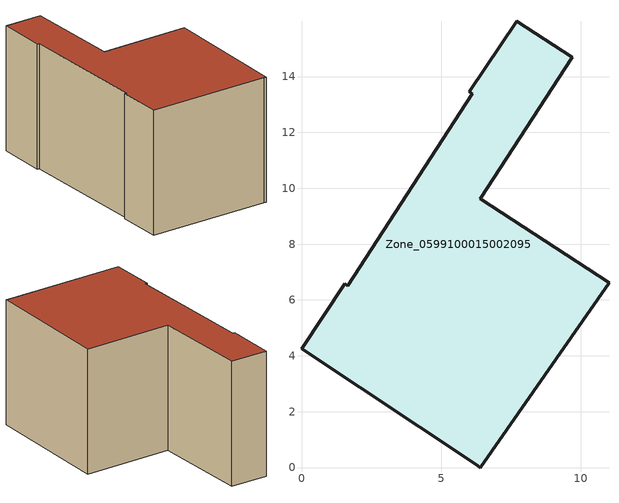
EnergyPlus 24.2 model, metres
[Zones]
Zone_0599100015002095
 floor ground (C_G): 1.65,6.5 6.11,13.38 6.01,13.46 7.7,15.97 9.69,14.68 6.39,9.62 11.01,6.61 6.4,0 6.3,0.08 0,4.25 1.55,6.58 z0.9
 wall outside (C_F): 9.69,14.68 7.7,15.97 6.01,13.46 6.11,13.38 1.65,6.5 1.55,6.58 0,4.25 6.3,0.08 6.4,0 11.01,6.61 6.39,9.62 9.69,14.68 z0.9:8.54
 roof outside (C_R): 6.11,13.38 1.65,6.5 1.55,6.58 0,4.25 6.3,0.08 6.4,0 11.01,6.61 6.39,9.62 9.69,14.68 7.7,15.97 6.01,13.46 z8.54
[BUILDING]
Pand.0599100015002095: North Axis=0; Terrain=City; Loads Convergence Tolerance Value=0.04; Temperature Convergence Tolerance Value=0.4; Solar Distribution=FullExterior; Maximum Number of Warmup Days=25; Minimum Number of Warmup Days=1
[Site:Location]
Rotterdam.The.Hague.AP_ZH_NLD Design_Conditions: Latitude=51.96; Longitude=4.45; Time Zone=1; Elevation=-4.5
[SITE:GROUNDTEMPERATURE:BUILDINGSURFACE]
18, 18, 18, 18, 18, 18, 18, 18, 18, 18, 18, 18
[MATERIAL] Thermal Absorptance=0.9; Solar Absorptance=0.7; Visible Absorptance=0.7
Name | Roughness | Thickness | Conductivity | Density | Specific Heat
G.TI.1965-1974 | MediumSmooth | 0.15 | 0.882353 | 540 | 1210
F.TI.1965-1974 | Rough | 0.3 | 0.697674 | 1920 | 840
R.TI.1965-1974 | MediumRough | 0.2 | 0.232558 | 1500 | 1000
[CONSTRUCTION]
C_G: G.TI.1965-1974
C_F: F.TI.1965-1974
C_R: R.TI.1965-1974
[ZONE]
Zone_0599100015002095: Type=1; Multiplier=1; Ceiling Height=Autocalculate; Volume=Autocalculate; Floor Area=autocalculate; Part of Total Floor Area=Yes
[ZONEINFILTRATION:DESIGNFLOWRATE]
Infil_Zone_0599100015002095: Zone or ZoneList or Space or SpaceList=Zone_0599100015002095; Schedule=AlwaysOn; Design Flow Rate Calculation Method=Flow/Area; Flow Rate per Floor Area=0.003; Constant Term Coefficient=1; Temperature Term Coefficient=0; Velocity Term Coefficient=0; Velocity Squared Term Coefficient=0
[HVACTEMPLATE:ZONE:IDEALLOADSAIRSYSTEM]
Zone_0599100015002095: Maximum Heating Supply Air Temperature=50; Minimum Cooling Supply Air Temperature=13; Maximum Heating Supply Air Humidity Ratio=0.0156; Minimum Cooling Supply Air Humidity Ratio=0.0077; Heating Limit=NoLimit; Cooling Limit=NoLimit; Dehumidification Control Type=ConstantSensibleHeatRatio; Cooling Sensible Heat Ratio=0.7; Dehumidification Setpoint=60; Humidification Control Type=None; Humidification Setpoint=30; Outdoor Air Method=None; Outdoor Air Flow Rate per Person=0.00944; Outdoor Air Flow Rate per Zone Floor Area=0; Outdoor Air Flow Rate per Zone=0; Demand Controlled Ventilation Type=None; Outdoor Air Economizer Type=NoEconomizer; Heat Recovery Type=None; Sensible Heat Recovery Effectiveness=0.7; Latent Heat Recovery Effectiveness=0.65
[ZONECONTROL:THERMOSTAT]
ThermostatControl_Zone_0599100015002095: Zone or ZoneList=Zone_0599100015002095; Control Type Schedule=DualSetpointControlType; Control 1=Thermostat_Zone_0599100015002095; Temperature Difference Between Cutout And Setpoint=0
[THERMOSTATSETPOINT:DUALSETPOINT]
Thermostat_Zone_0599100015002095: Heating Setpoint Temperature Schedule=HeatingSetpoint_Zone_0599100015002095; Cooling Setpoint Temperature Schedule=CoolingSetpoint_Zone_0599100015002095
[SCHEDULE:COMPACT]
HeatingSetpoint_Zone_0599100015002095: Through: 12/31, For: AllDays, Until: 24:00, 21
CoolingSetpoint_Zone_0599100015002095: Through: 12/31, For: AllDays, Until: 24:00, 24
DualSetpointControlType: Through: 12/31, For: AllDays, Until: 24:00, 4
AlwaysOn: Through: 12/31, For: AllDays, Until: 24:00, 1
